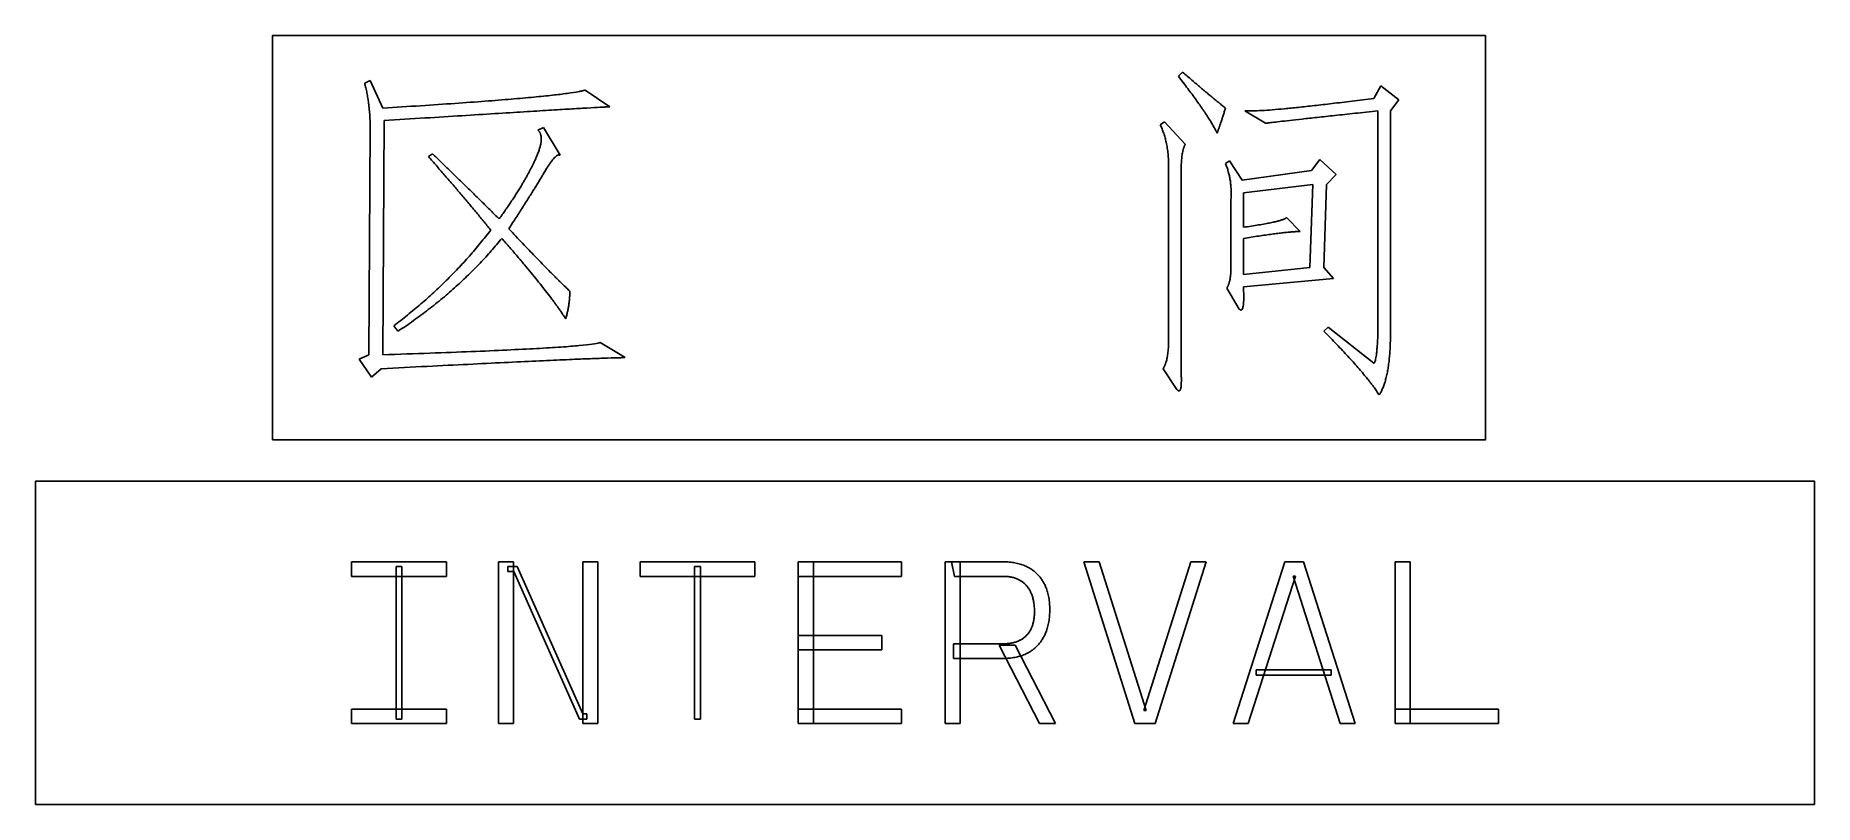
# Model space of a CAD drawing. Header units: millimetres. Extents: x -18.3 to 3.7, y -15.9 to -6.4.
import ezdxf

# ---------------------------------------------------------------- set-up
doc = ezdxf.new("R2010")
doc.units = ezdxf.units.MM
doc.layers.get('0').update_dxf_attribs({"linetype": 'CONTINUOUS'})

msp = doc.modelspace()

# ---------------------------------------------------------------- linework, layer by layer
for p, q in [((-14.215, -6.962), (-14.147, -6.928)), ((-14.147, -6.928), (-13.992, -7.271)), ((-4.152, -6.877), (-4.101, -6.825)), ((-1.735, -7.151), (-1.649, -6.997)), ((-1.649, -6.997), (-1.427, -7.168)), ((-11.489, -7.048), (-11.181, -7.254)), ((-1.427, -7.168), (-1.529, -7.305)), ((-13.975, -7.425), (-13.992, -10.322)), ((-4.375, -7.477), (-4.324, -7.442)), ((-4.324, -7.442), (-4.067, -7.717)), ((-3.072, -7.459), (-3.329, -7.305)), ((-1.684, -10.082), (-1.684, -7.305)), ((-1.529, -7.305), (-1.529, -10.065)), ((-14.164, -10.322), (-14.147, -7.528)), ((-12.072, -7.545), (-12.004, -7.511)), ((-12.004, -7.511), (-11.798, -7.854)), ((-13.427, -7.871), (-13.375, -7.837)), ((-2.507, -8.042), (-2.404, -7.905)), ((-2.404, -7.905), (-2.198, -8.094)), ((-4.272, -10.134), (-4.272, -7.991)), ((-4.118, -8.059), (-4.118, -10.528)), ((-3.569, -7.957), (-3.518, -7.922)), ((-3.518, -7.922), (-3.364, -8.162)), ((-3.364, -8.162), (-2.507, -8.042)), ((-2.198, -8.094), (-2.318, -8.214)), ((-2.489, -8.214), (-3.347, -8.317)), ((-3.347, -8.317), (-3.347, -8.745)), ((-2.524, -9.242), (-2.489, -8.214)), ((-2.318, -8.214), (-2.352, -9.242)), ((-3.501, -9.242), (-3.501, -8.402)), ((-2.815, -8.625), (-2.644, -8.797)), ((-3.347, -8.882), (-3.347, -9.328)), ((-3.347, -9.328), (-2.524, -9.242)), ((-2.232, -9.379), (-3.347, -9.482)), ((-2.352, -9.242), (-2.232, -9.379)), ((-3.398, -9.757), (-3.552, -9.499)), ((-13.804, -10.031), (-13.855, -9.962)), ((-2.352, -10.031), (-2.301, -9.979)), ((-2.301, -9.979), (-1.735, -10.425)), ((-14.284, -10.374), (-14.164, -10.322)), ((-11.301, -10.168), (-10.992, -10.357)), ((-14.129, -10.597), (-14.284, -10.374)), ((-14.009, -10.494), (-14.129, -10.597)), ((-4.169, -10.751), (-4.341, -10.494)), ((-14.377, -13.062), (-14.377, -12.883)), ((-14.377, -12.883), (-13.202, -12.883)), ((-13.827, -14.827), (-13.827, -12.939)), ((-13.827, -12.939), (-13.755, -12.939)), ((-13.755, -12.939), (-13.755, -14.827)), ((-13.202, -12.883), (-13.202, -13.062)), ((-12.559, -14.883), (-12.559, -12.883)), ((-12.559, -12.883), (-12.373, -12.883)), ((-12.443, -13.004), (-12.443, -12.939)), ((-12.443, -12.939), (-12.329, -12.939)), ((-12.373, -12.883), (-12.373, -14.883)), ((-12.329, -12.939), (-11.516, -14.763)), ((-11.516, -14.883), (-11.516, -12.883)), ((-11.516, -12.883), (-11.33, -12.883)), ((-11.33, -12.883), (-11.33, -14.883)), ((-10.807, -13.062), (-10.807, -12.883)), ((-10.807, -12.883), (-9.391, -12.883)), ((-10.135, -14.827), (-10.135, -12.939)), ((-10.135, -12.939), (-10.063, -12.939)), ((-10.063, -12.939), (-10.063, -14.827)), ((-9.391, -12.883), (-9.391, -13.062)), ((-8.852, -14.883), (-8.852, -12.883)), ((-8.852, -12.883), (-8.666, -12.883)), ((-8.852, -13.062), (-8.852, -12.883)), ((-8.852, -12.883), (-7.574, -12.883)), ((-8.666, -12.883), (-8.666, -14.883)), ((-7.574, -12.883), (-7.574, -13.062)), ((-7.035, -14.883), (-7.035, -12.883)), ((-7.035, -12.883), (-6.849, -12.883)), ((-6.919, -13.062), (-6.958, -12.883)), ((-6.958, -12.883), (-6.317, -12.883)), ((-6.849, -12.883), (-6.849, -14.883)), ((-4.691, -14.883), (-5.32, -12.883)), ((-5.32, -12.883), (-5.132, -12.883)), ((-5.132, -12.883), (-4.55, -14.722)), ((-4.579, -14.722), (-3.997, -12.883)), ((-3.808, -12.883), (-4.438, -14.883)), ((-3.997, -12.883), (-3.808, -12.883)), ((-3.475, -14.883), (-2.834, -12.883)), ((-2.834, -12.883), (-2.604, -12.883)), ((-2.604, -12.883), (-1.963, -14.883)), ((-1.472, -14.883), (-1.472, -12.883)), ((-1.472, -12.883), (-1.286, -12.883)), ((-1.286, -12.883), (-1.286, -14.883)), ((-13.202, -13.062), (-14.377, -13.062)), ((-12.372, -13.004), (-12.443, -13.004)), ((-11.559, -14.827), (-12.372, -13.004)), ((-9.391, -13.062), (-10.807, -13.062)), ((-7.574, -13.062), (-8.852, -13.062)), ((-6.317, -13.062), (-6.919, -13.062)), ((-2.705, -13.058), (-3.288, -14.883)), ((-2.15, -14.883), (-2.733, -13.058)), ((-2.733, -13.058), (-2.705, -13.058)), ((-8.852, -13.971), (-8.852, -13.792)), ((-8.852, -13.792), (-7.82, -13.792)), ((-7.82, -13.792), (-7.82, -13.971)), ((-7.82, -13.971), (-8.852, -13.971)), ((-6.931, -14.077), (-6.931, -13.896)), ((-6.931, -13.896), (-6.317, -13.896)), ((-6.317, -14.077), (-6.931, -14.077)), ((-5.871, -14.883), (-6.366, -13.913)), ((-6.366, -13.913), (-6.168, -13.913)), ((-6.168, -13.913), (-5.671, -14.883)), ((-3.19, -14.285), (-3.19, -14.218)), ((-3.19, -14.218), (-2.261, -14.218)), ((-2.261, -14.285), (-3.19, -14.285)), ((-2.261, -14.218), (-2.261, -14.285)), ((-14.377, -14.883), (-14.377, -14.704)), ((-14.377, -14.704), (-13.202, -14.704)), ((-13.202, -14.704), (-13.202, -14.883)), ((-8.852, -14.883), (-8.852, -14.704)), ((-8.852, -14.704), (-7.574, -14.704)), ((-7.574, -14.704), (-7.574, -14.883)), ((-4.55, -14.722), (-4.579, -14.722)), ((-1.472, -14.883), (-1.472, -14.704)), ((-1.472, -14.704), (-0.193, -14.704)), ((-0.193, -14.704), (-0.193, -14.883)), ((-13.202, -14.883), (-14.377, -14.883)), ((-13.755, -14.827), (-13.827, -14.827)), ((-12.373, -14.883), (-12.559, -14.883)), ((-11.468, -14.827), (-11.559, -14.827)), ((-11.516, -14.763), (-11.468, -14.763)), ((-11.33, -14.883), (-11.516, -14.883)), ((-11.468, -14.763), (-11.468, -14.827)), ((-10.063, -14.827), (-10.135, -14.827)), ((-8.666, -14.883), (-8.852, -14.883)), ((-7.574, -14.883), (-8.852, -14.883)), ((-6.849, -14.883), (-7.035, -14.883)), ((-5.671, -14.883), (-5.871, -14.883)), ((-4.438, -14.883), (-4.691, -14.883)), ((-3.288, -14.883), (-3.475, -14.883)), ((-1.963, -14.883), (-2.15, -14.883)), ((-1.286, -14.883), (-1.472, -14.883)), ((-0.193, -14.883), (-1.472, -14.883))]:
    msp.add_line(p, q)
for points in [[(-15.355, -11.374), (-0.355, -11.374), (-0.355, -6.374), (-15.355, -6.374)], [(-18.285, -15.883), (3.715, -15.883), (3.715, -11.883), (-18.285, -11.883)]]:
    msp.add_lwpolyline(points, close=True)
for points in [[(-14.147, -7.528), (-14.147, -7.219), (-14.215, -6.962)], [(-3.672, -7.579), (-3.792, -7.339), (-4.152, -6.877)], [(-4.101, -6.825), (-3.741, -7.134), (-3.569, -7.271)], [(-13.992, -7.271), (-11.764, -7.134), (-11.489, -7.048)], [(-11.181, -7.254), (-11.541, -7.271), (-13.975, -7.425)], [(-3.329, -7.305), (-3.072, -7.322), (-1.735, -7.151)], [(-4.272, -7.991), (-4.272, -7.699), (-4.375, -7.477)], [(-3.569, -7.271), (-3.621, -7.442), (-3.672, -7.579)], [(-1.684, -7.305), (-2.969, -7.442), (-3.072, -7.459)], [(-12.124, -7.948), (-11.969, -7.631), (-12.072, -7.545)], [(-12.655, -8.779), (-13.032, -8.317), (-13.427, -7.871)], [(-13.375, -7.837), (-12.964, -8.231), (-12.552, -8.642)], [(-11.798, -7.854), (-11.849, -7.819), (-11.995, -8.068)], [(-4.067, -7.717), (-4.118, -7.819), (-4.118, -8.059)], [(-12.552, -8.642), (-12.278, -8.265), (-12.124, -7.948)], [(-11.995, -8.068), (-12.141, -8.317), (-12.432, -8.762)], [(-3.501, -8.402), (-3.484, -8.162), (-3.569, -7.957)], [(-13.855, -9.962), (-13.169, -9.448), (-12.655, -8.779)], [(-12.432, -8.762), (-11.918, -9.311), (-11.678, -9.534)], [(-3.347, -8.745), (-2.867, -8.677), (-2.815, -8.625)], [(-2.644, -8.797), (-2.815, -8.797), (-3.347, -8.882)], [(-12.518, -8.882), (-13.049, -9.534), (-13.804, -10.031)], [(-11.729, -9.877), (-11.935, -9.551), (-12.518, -8.882)], [(-3.552, -9.499), (-3.501, -9.414), (-3.501, -9.242)], [(-11.678, -9.534), (-11.678, -9.705), (-11.729, -9.877)], [(-3.347, -9.482), (-3.329, -9.825), (-3.398, -9.757)], [(-1.667, -10.819), (-1.855, -10.528), (-2.352, -10.031)], [(-1.735, -10.425), (-1.701, -10.425), (-1.684, -10.082)], [(-1.529, -10.065), (-1.529, -10.597), (-1.667, -10.819)], [(-13.992, -10.322), (-11.404, -10.237), (-11.301, -10.168)], [(-4.341, -10.494), (-4.272, -10.391), (-4.272, -10.134)], [(-10.992, -10.357), (-11.335, -10.357), (-14.009, -10.494)], [(-4.118, -10.528), (-4.101, -10.837), (-4.169, -10.751)], [(-6.317, -12.883), (-6.044, -12.883), (-5.893, -13.038)], [(-6.032, -13.175), (-6.132, -13.062), (-6.317, -13.062)], [(-5.931, -13.5), (-5.931, -13.289), (-6.032, -13.175)], [(-5.893, -13.038), (-5.742, -13.194), (-5.742, -13.473)], [(-6.031, -13.794), (-5.931, -13.692), (-5.931, -13.5)], [(-5.742, -13.473), (-5.742, -13.757), (-5.893, -13.917)], [(-6.317, -13.896), (-6.131, -13.896), (-6.031, -13.794)], [(-5.893, -13.917), (-6.044, -14.077), (-6.317, -14.077)]]:
    msp.add_open_spline(points, degree=2)

doc.saveas('drawing.dxf')
